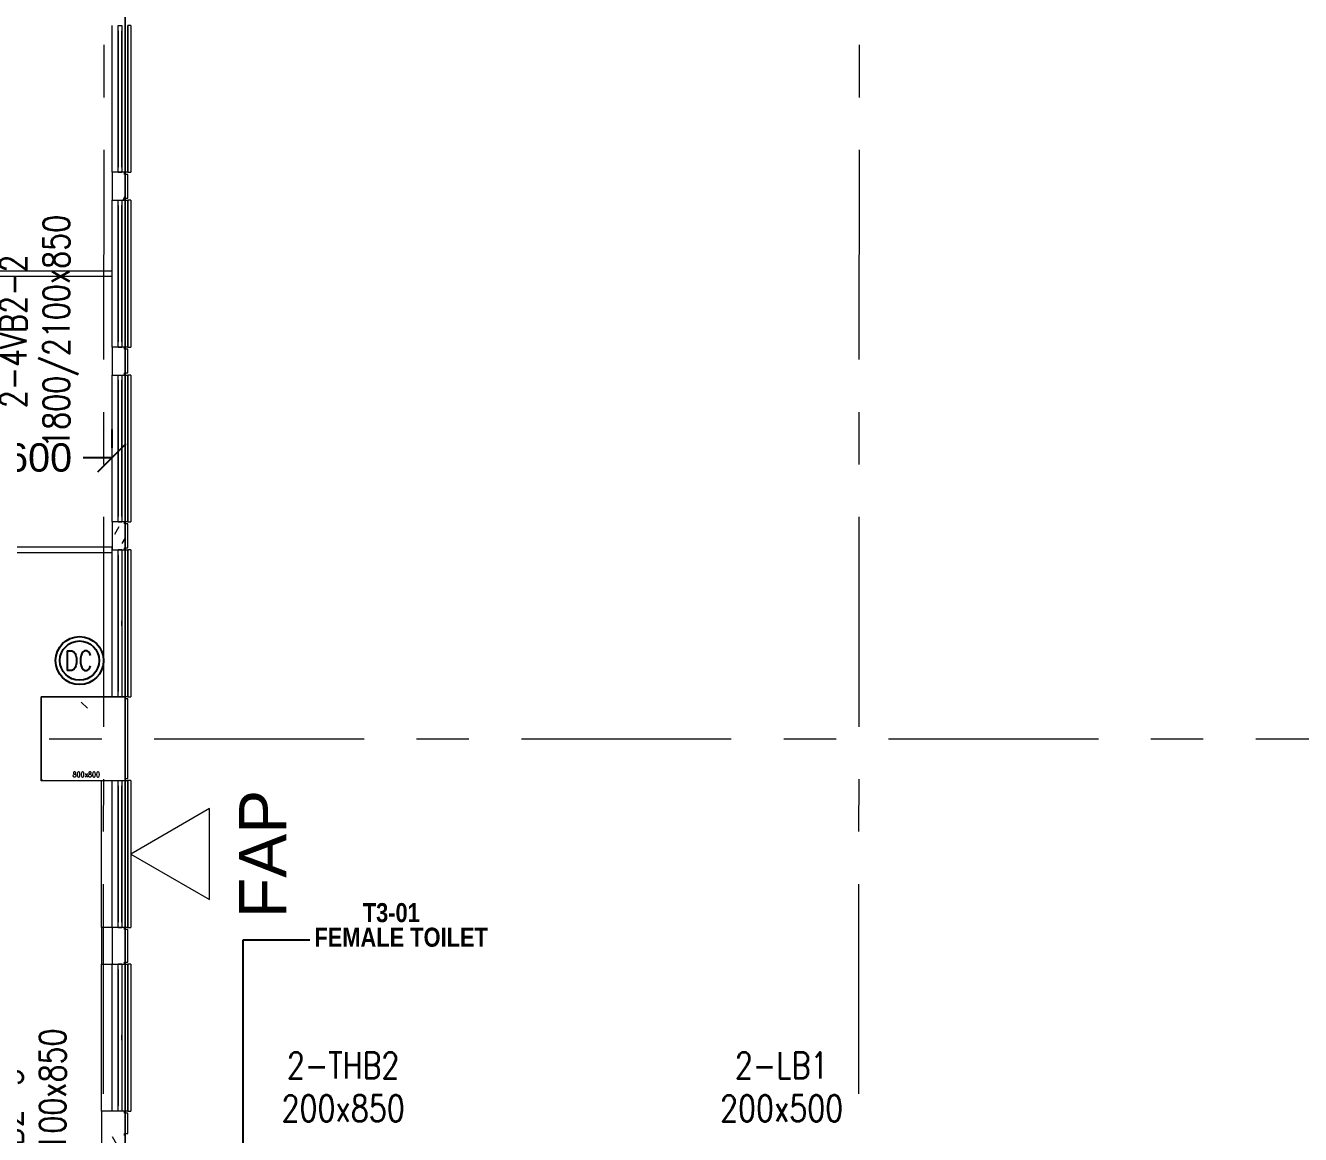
# Model space of a CAD drawing. Header units: millimetres. Extents: x -47219 to 440296, y -79832 to 7189.
# Drawn here: x 6132 to 18286, y -14198 to -3625 of the extents above; entities that cross this region are included whole.
import ezdxf

# ---------------------------------------------------------------- set-up
doc = ezdxf.new("R2010")
doc.units = ezdxf.units.MM
doc.linetypes.add('BLK_2 - 3RD STOREY  LOWER ROOF PLAN-archi clean_25 SEPT 2024$0$IDA - Grid Line', pattern=[3500, 2000, -500, 500, -500])
doc.layers.get('Defpoints').update_dxf_attribs({"color": 8, "lineweight": 9})
for name, color, linetype, lineweight in [('BLK_2 - 3RD STOREY  LOWER ROOF PLAN-archi clean_25 SEPT 2024$0$1599_DB_A_BLK2_HQ_R21-2ND STOREY 20230517--$0$S-_COLN----_E', 8, 'Continuous', 9), ('BLK_2 - 3RD STOREY  LOWER ROOF PLAN-archi clean_25 SEPT 2024$0$1599_DB_A_BLK2_HQ_R21-3RD STOREY 230517$0$A-_GENM----_M', 8, 'Continuous', 9), ('BLK_2 - 3RD STOREY  LOWER ROOF PLAN-archi clean_25 SEPT 2024$0$1599_DB_A_BLK2_HQ_R21-3RD STOREY 230517$0$A-_WALL----_H-1', 8, 'Continuous', 9), ('BLK_2 - 3RD STOREY  LOWER ROOF PLAN-archi clean_25 SEPT 2024$0$1599_DB_A_BLK2_HQ_R21-3RD STOREY 230517$0$A-_WIND----_E', 8, 'Continuous', 9), ('BLK_2 - 3RD STOREY  LOWER ROOF PLAN-archi clean_25 SEPT 2024$0$A-_GENM----_M', 8, 'Continuous', 9), ('BLK_2 - 3RD STOREY  LOWER ROOF PLAN-archi clean_25 SEPT 2024$0$A-_WALL----_E', 8, 'Continuous', 9), ('BLK_2 - 3RD STOREY  LOWER ROOF PLAN-archi clean_25 SEPT 2024$0$A-_WIND----_E', 8, 'Continuous', 9), ('BLK_2 - 3RD STOREY  LOWER ROOF PLAN-archi clean_25 SEPT 2024$0$S-_ANOTGRID_E-1', 8, 'BLK_2 - 3RD STOREY  LOWER ROOF PLAN-archi clean_25 SEPT 2024$0$IDA - Grid Line', 9), ('M-_SPRKPIEX_E-', 1, 'Continuous', 30), ('NW_BEAM AND COLUMN', 134, 'Continuous', 5), ('S-_LINE----_N-', 140, 'Continuous', 18), ('S-TEXT', 140, 'Continuous', 18)]:
    doc.layers.add(name, color=color, linetype=linetype, lineweight=lineweight)
for name, color, linetype in [('DIM', 8, 'Continuous'), ('M-FIRE----_E-', 12, 'Continuous'), ('ROOMNAME', 7, 'Continuous')]:
    doc.layers.add(name, color=color, linetype=linetype)
doc.styles.add('BLK_2 - 3RD STOREY  LOWER ROOF PLAN-archi clean_25 SEPT 2024$0$1599_DB_A_BLK2_HQ_R21-3RD STOREY 230517$0$Arial', font='arial.ttf')
doc.styles.add('BLK_2 - 3RD STOREY  LOWER ROOF PLAN_12 JUNE 2024$0$Arial Narrow_B_1', font='ARIALNB.TTF', dxfattribs={"height": 500})
doc.styles.add('RomanS_3', font='romans__.ttf', dxfattribs={"width": 0.8, "height": 50})
doc.styles.add('RomanS_5', font='romans__.ttf', dxfattribs={"width": 0.8, "height": 250})
doc.styles.get("Standard").update_dxf_attribs({"font": 'arial.ttf'})
doc.styles.add('TW_Romans', font='romans.shx', dxfattribs={"width": 0.8})
doc.dimstyles.new('DIM 150', dxfattribs={"dimscale": 1500, "dimtxt": 0.18, "dimasz": 0.18, "dimexe": 0.18, "dimexo": 0.0625, "dimgap": 0.09, "dimtad": 0, "dimtih": 1, "dimtoh": 1, "dimdec": 0, "dimzin": 0, "dimdsep": 46, "dimtxsty": 'Standard', "dimblk": 'OBLIQUE', "dimcen": 0.09, "dimadec": 0, "dimazin": 0, "dimtfac": 1, "dimtdec": 0, "dimtofl": 0, "dimtmove": 0, "dimatfit": 3, "dimfxl": 1, "dimtolj": 1, "dimtzin": 0, "dimarcsym": 0})
doc.dimstyles.new('ROOM', dxfattribs={"dimscale": 1000, "dimtxt": 0.18, "dimasz": 0.18, "dimexe": 0.18, "dimexo": 0.0625, "dimgap": 0.09, "dimtad": 0, "dimtih": 1, "dimtoh": 1, "dimdec": 0, "dimzin": 0, "dimdsep": 46, "dimtxsty": 'Standard', "dimblk": 'OBLIQUE', "dimcen": 0.09, "dimadec": 0, "dimazin": 0, "dimtfac": 1, "dimtdec": 0, "dimtofl": 0, "dimtmove": 0, "dimatfit": 3, "dimldrblk": 'DOT', "dimfxl": 1, "dimtolj": 1, "dimtzin": 0, "dimarcsym": 0})
pattern_1 = [(0, (-131307.08, -42727.71), (1016, 254), [83.82, -678.18, 83.82, -678.18, -4064]), (0, (-131307.08, -42727.71), (1016, 254), [-1524, 83.82, -1440.18, 83.82, -678.18, -1778]), (0, (-131307.08, -42727.71), (1016, 254), [-3810, 83.82, -424.18, 83.82, -1186.18]), (120, (-130926.08, -42600.71), (-727.9705, 752.882), [83.82, -678.18, 83.82, -678.18, -4064]), (120, (-130926.08, -42600.71), (-727.9705, 752.882), [-1524, 83.82, -1440.18, 83.82, -678.18, -1778]), (120, (-130926.08, -42600.71), (-727.9705, 752.882), [-3810, 83.82, -424.18, 83.82, -1186.18]), (240, (-130799.08, -42092.71), (-288.0295, -1006.882), [83.82, -678.18, 83.82, -678.18, -4064]), (240, (-130799.08, -42092.71), (-288.0295, -1006.882), [-1524, 83.82, -1440.18, 83.82, -678.18, -1778]), (240, (-130799.08, -42092.71), (-288.0295, -1006.882), [-3810, 83.82, -424.18, 83.82, -1186.18])]
pattern_2 = [(50, (0, 0), (1821.841, -159.39), [190.5, -2095.5]), (355, (0, 0), (-352.428, 1910.567), [152.4, -1676.4]), (100.451, (151.8, -13.3), (1469.426, 1751.166), [161.9, -1780.9]), (46.184, (0, 508), (2710.79, -420.428), [285.75, -3143.25]), (96.636, (226, 473), (2374.026, 2474.276), [242.85, -2671.35]), (351.184, (0, 508), (2374.05, 2474.25), [228.6, -2514.6]), (21, (254, 381), (1516.143, -1022.652), [190.5, -2095.5]), (326, (254, 381), (618.02, 1841.88), [152.4, -1676.4]), (71.451, (380.3, 295.8), (2134.171, 819.212), [161.9, -1780.9]), (37.5, (0, 0), (30.886, 845.5504), [83.82, -1572.26, 83.82, -1617.98, -1682.75]), (37.5, (0, 0), (30.886, 845.5504), [-3357.88, 83.82, -1598.93]), (7.5, (0, 0), (668.1966, 1001.806), [83.82, -886.46, 83.82, -1534.16, -641.35]), (7.5, (0, 0), (668.1966, 1001.806), [-2588.26, 83.82, -557.53]), (327.5, (-566.4, 0), (1355.9093, -57.2896), [83.82, -551.18, 83.82, -1897.38, -2628.9]), (327.5, (-566.4, 0), (1355.9093, -57.2896), [-2616.2, 83.82, -2545.08]), (317.5, (-820.4, 0), (1481.293, 254.266), [83.82, -741.68, 83.82, -1231.9, -1866.9]), (317.5, (-820.4, 0), (1481.293, 254.266), [-2141.22, 83.82, -1783.08])]

# ---------------------------------------------------------------- blocks, each defined once
blk = doc.blocks.new('Extinguisher')
at = {"layer": 'M-FIRE----_E-'}
for radius in [238, 195]:
    blk.add_circle((0, 0), radius, dxfattribs=at)
at = {"color": 7, "style": 'TW_Romans', "width": 0.8}
blk.add_text('DC', height=195, dxfattribs=at).set_placement((-151, -98))
blk = doc.blocks.new('3rd Structure')
at = {"layer": 'NW_BEAM AND COLUMN', "color": 8}
for p, q in [((-21350, 250), (-21350, -28550)), ((-21350, -28550), (-21350, 250)), ((-22150, -14000), (-21350, -14000)), ((-22150, -14800), (-22150, -14000)), ((-21350, -14000), (-21350, -14800)), ((-21350, -14800), (-22150, -14800))]:
    blk.add_line(p, q, dxfattribs=at)
at = {"layer": 'S-TEXT', "color": 8, "char_height": 250, "width": 2959.11, "attachment_point": 2, "rotation": 90, "line_spacing_factor": 0.983083, "style": 'RomanS_5'}
for s, insert in [('2-4VB2-2\\P1800/2100x850', (-22541, -10516)), ('2-4VB2-3\\P1800/2100x850', (-22576, -18272))]:
    blk.add_mtext(s, dxfattribs=dict(at, insert=insert))
at = {"layer": 'S-TEXT', "color": 8, "line_spacing_factor": 0.983083}
for s, insert, char_height, width, attachment_point, style in [('800x800', (-21851, -14716), 50, 313.29, 1, 'RomanS_3'), ('2-THB2\\P200x850', (-19272, -17389), 250, 1566.41, 2, 'RomanS_5'), ('2-LB1\\P200x500', (-15092, -17389), 250, 1566.41, 2, 'RomanS_5')]:
    blk.add_mtext(s, dxfattribs=dict(at, insert=insert, char_height=char_height, width=width, attachment_point=attachment_point, style=style))
blk = doc.blocks.new('_Dot')
at = {"color": 0, "linetype": 'ByBlock', "lineweight": -2}
blk.add_line((-0.5, 0), (-1, 0), dxfattribs=at)
at = {"color": 0, "linetype": 'ByBlock', "const_width": 0.5}
blk.add_lwpolyline([(-0.25, 0, 1), (0.25, 0, 1)], format="xyb", close=True, dxfattribs=at)
blk = doc.blocks.new('_Oblique')
at = {"color": 0, "linetype": 'ByBlock', "lineweight": -2}
blk.add_line((-0.5, -0.5), (0.5, 0.5), dxfattribs=at)
blk = doc.blocks.new('*D70')
at = {"layer": 'Defpoints', "color": 0, "transparency": 16777216}
for p in [(5358, -7336), (6957, -7745), (6957, -7745)]:
    blk.add_point(p, dxfattribs=at)
at = {"layer": 'DIM', "color": 0, "lineweight": -2, "transparency": 16777216}
for p, q in [((5358, -7430), (5358, -8015)), ((6957, -7652), (6957, -7475)), ((5358, -7745), (5632, -7745)), ((6957, -7745), (6682, -7745))]:
    blk.add_line(p, q, dxfattribs=at)
at = {"layer": 'DIM', "color": 0, "lineweight": -2, "transparency": 16777216, "xscale": 270, "yscale": 270, "zscale": 270, "rotation": 180}
blk.add_blockref('_Oblique', (5358, -7745), dxfattribs=at)
at = {"layer": 'DIM', "color": 0, "lineweight": -2, "transparency": 16777216, "xscale": 270, "yscale": 270, "zscale": 270}
blk.add_blockref('_Oblique', (6957, -7745), dxfattribs=at)
at = {"layer": 'DIM', "color": 0, "transparency": 16777216, "insert": (6157, -7745), "char_height": 270, "attachment_point": 5}
blk.add_mtext('\\A1;1600', dxfattribs=at)
blk = doc.blocks.new('BLK_2 - 3RD STOREY  LOWER ROOF PLAN-archi clean_25 SEPT 2024$0$1599_DB_A_BLK2_HQ_R21-3RD STOREY 230517$0$Wall Motif - Type 1-2673956-LINKVIEW_BLK2_3RD STOREY')
at = {"layer": 'BLK_2 - 3RD STOREY  LOWER ROOF PLAN-archi clean_25 SEPT 2024$0$1599_DB_A_BLK2_HQ_R21-3RD STOREY 230517$0$A-_GENM----_M'}
for p, q in [((-575, -75), (825, -75)), ((-575, -75), (-575, -105)), ((825, -105), (-575, -105)), ((825, -105), (825, -75))]:
    blk.add_line(p, q, dxfattribs=at)
blk = doc.blocks.new('BLK_2 - 3RD STOREY  LOWER ROOF PLAN-archi clean_25 SEPT 2024$0$1599_DB_A_BLK2_HQ_R21-3RD STOREY 230517$0$IDA - Casement w Top Hung - 2 Panels - 1400L X 1500H - B2-AW02-3436901-LINKVIEW_BLK2_3RD STOREY')
at = {"layer": 'BLK_2 - 3RD STOREY  LOWER ROOF PLAN-archi clean_25 SEPT 2024$0$1599_DB_A_BLK2_HQ_R21-3RD STOREY 230517$0$A-_WIND----_E'}
for p, q in [((-700, 17.5), (700, 17.5)), ((-700, 17.5), (-700, -17.5)), ((700, 17.5), (700, -17.5)), ((700, -17.5), (-700, -17.5))]:
    blk.add_line(p, q, dxfattribs=at)
blk = doc.blocks.new('BLK_2 - 3RD STOREY  LOWER ROOF PLAN-archi clean_25 SEPT 2024$0$1599_DB_A_BLK2_HQ_R21-3RD STOREY 230517$0$IDA - Casement w Top Hung - 2 Panels - 1400L X 1500H - B2-AW02-3436902-LINKVIEW_BLK2_3RD STOREY')
at = {"layer": 'BLK_2 - 3RD STOREY  LOWER ROOF PLAN-archi clean_25 SEPT 2024$0$1599_DB_A_BLK2_HQ_R21-3RD STOREY 230517$0$A-_WIND----_E'}
for p, q in [((-700, 17.5), (700, 17.5)), ((-700, 17.5), (-700, -17.5)), ((700, 17.5), (700, -17.5)), ((700, -17.5), (-700, -17.5))]:
    blk.add_line(p, q, dxfattribs=at)
blk = doc.blocks.new('BLK_2 - 3RD STOREY  LOWER ROOF PLAN-archi clean_25 SEPT 2024$0$IDA - Casement w Top Hung - 2 Panels - 1400L X 1500H - B2-AW02-3436901-BLK 2 3RD STOREY PLAN')
at = {"layer": 'BLK_2 - 3RD STOREY  LOWER ROOF PLAN-archi clean_25 SEPT 2024$0$A-_WIND----_E'}
for p, q in [((-700, 17.5), (700, 17.5)), ((-700, 17.5), (-700, -17.5)), ((-650, 17.5), (-615, 17.5)), ((-650, 17.5), (-25, 17.5)), ((-650, 17.5), (650, 17.5)), ((-650, 17.5), (650, 17.5)), ((-615, 17.5), (-35, 17.5)), ((-615, 17.5), (-60, 17.5)), ((-35, 17.5), (0, 17.5)), ((25, 17.5), (-24.9, 17.5)), ((0, 17.5), (35, 17.5)), ((25, 17.5), (650, 17.5)), ((35, 17.5), (615, 17.5)), ((60, 17.5), (615, 17.5)), ((615, 17.5), (650, 17.5)), ((700, 17.5), (700, -17.5)), ((700, -17.5), (-700, -17.5)), ((-615, -17.5), (-650, -17.5)), ((-25, -17.5), (-650, -17.5)), ((650, -17.5), (-650, -17.5)), ((-650, -17.5), (650, -17.5)), ((-35, -17.5), (-615, -17.5)), ((-60, -17.5), (-615, -17.5)), ((0, -17.5), (-35, -17.5)), ((25, -17.5), (-24.9, -17.5)), ((35, -17.5), (0, -17.5)), ((650, -17.5), (25, -17.5)), ((615, -17.5), (35, -17.5)), ((615, -17.5), (60, -17.5)), ((650, -17.5), (615, -17.5))]:
    blk.add_line(p, q, dxfattribs=at)
blk = doc.blocks.new('BLK_2 - 3RD STOREY  LOWER ROOF PLAN-archi clean_25 SEPT 2024$0$IDA - Casement w Top Hung - 2 Panels - 1400L X 1500H - B2-AW02-3436902-BLK 2 3RD STOREY PLAN')
at = {"layer": 'BLK_2 - 3RD STOREY  LOWER ROOF PLAN-archi clean_25 SEPT 2024$0$A-_WIND----_E'}
for p, q in [((-700, 17.5), (700, 17.5)), ((-700, 17.5), (-700, -17.5)), ((-615, 17.5), (-650, 17.5)), ((-650, 17.5), (-25, 17.5)), ((-650, 17.5), (650, 17.5)), ((650, 17.5), (-650, 17.5)), ((-35, 17.5), (-615, 17.5)), ((-615, 17.5), (-60, 17.5)), ((0, 17.5), (-35, 17.5)), ((-24.9, 17.5), (25, 17.5)), ((35, 17.5), (0, 17.5)), ((25, 17.5), (650, 17.5)), ((615, 17.5), (35, 17.5)), ((60, 17.5), (615, 17.5)), ((650, 17.5), (615, 17.5)), ((700, 17.5), (700, -17.5)), ((700, -17.5), (-700, -17.5)), ((-650, -17.5), (-615, -17.5)), ((-25, -17.5), (-650, -17.5)), ((650, -17.5), (-650, -17.5)), ((650, -17.5), (-650, -17.5)), ((-615, -17.5), (-35, -17.5)), ((-60, -17.5), (-615, -17.5)), ((-35, -17.5), (0, -17.5)), ((-24.9, -17.5), (25, -17.5)), ((0, -17.5), (35, -17.5)), ((650, -17.5), (25, -17.5)), ((35, -17.5), (615, -17.5)), ((615, -17.5), (60, -17.5)), ((615, -17.5), (650, -17.5))]:
    blk.add_line(p, q, dxfattribs=at)
blk = doc.blocks.new('BLK_2 - 3RD STOREY  LOWER ROOF PLAN-archi clean_25 SEPT 2024$0$Wall Motif - Type 1-2673956-BLK 2 3RD STOREY PLAN')
at = {"layer": 'BLK_2 - 3RD STOREY  LOWER ROOF PLAN-archi clean_25 SEPT 2024$0$A-_GENM----_M'}
for p, q in [((-575, -75), (825, -75)), ((-575, -75), (-575, -105)), ((825, -105), (-575, -105)), ((-525, -75), (81, -75)), ((81, -105), (-525, -105)), ((-481, -75), (125, -75)), ((-481, -75), (731, -75)), ((125, -105), (-481, -105)), ((731, -105), (-481, -105)), ((125, -75), (731, -75)), ((731, -105), (125, -105)), ((169, -75), (775, -75)), ((775, -105), (169, -105)), ((825, -105), (825, -75))]:
    blk.add_line(p, q, dxfattribs=at)
blk = doc.blocks.new('BLK_2 - 3RD STOREY  LOWER ROOF PLAN-archi clean_25 SEPT 2024$0$sdfsdf')
at = {"layer": 'BLK_2 - 3RD STOREY  LOWER ROOF PLAN-archi clean_25 SEPT 2024$0$1599_DB_A_BLK2_HQ_R21-2ND STOREY 20230517--$0$S-_COLN----_E'}
for p, q in [((-127461, -48692), (-124361, -48692)), ((-127511, -48741), (-124361, -48741))]:
    blk.add_line(p, q, dxfattribs=at)
blk.add_lwpolyline([(-127511, -51376), (-124360, -51376), (-124360, -51326), (-127461, -51326), (-127511, -51376), (-124360, -51376), (-124360, -51326), (-127461, -51326), (-127511, -51376), (-124360, -51376), (-124360, -51326), (-127461, -51326)], dxfattribs=at)
blk = doc.blocks.new('BLK_2 - 3RD STOREY  LOWER ROOF PLAN-archi clean_25 SEPT 2024')
at = {"layer": 'BLK_2 - 3RD STOREY  LOWER ROOF PLAN-archi clean_25 SEPT 2024$0$1599_DB_A_BLK2_HQ_R21-3RD STOREY 230517$0$A-_WALL----_H-1'}
h = blk.add_hatch(dxfattribs=at)
h.set_pattern_fill('FP_2', color=256, style=0, pattern_type=2)
h.set_pattern_definition(pattern_1)
h.paths.add_polyline_path([(-124361, -49685), (-124241, -49685), (-124241, -49665), (-124236, -49665), (-124236, -49439), (-124241, -49439), (-124241, -49419), (-124361, -49419), (-124361, -49509)], flags=0)
h = blk.add_hatch(dxfattribs=at)
h.set_pattern_fill('FP_2', color=256, style=0, pattern_type=2)
h.set_pattern_definition(pattern_1)
h.paths.add_polyline_path([(-124361, -55302), (-124241, -55302), (-124241, -55282), (-124236, -55282), (-124238, -54972), (-124241, -54972), (-124241, -54952), (-124361, -54952)], flags=0)
h = blk.add_hatch(dxfattribs=at)
h.set_pattern_fill('FP_2', color=256, style=0, pattern_type=2)
h.set_pattern_definition(pattern_1)
h.paths.add_polyline_path([(-124361, -57077), (-124236, -57077), (-124238, -56936), (-124241, -56936), (-124241, -56916), (-124236, -56916), (-124238, -56722), (-124241, -56722), (-124241, -56702), (-124361, -56702), (-124361, -57052)], flags=0)
at = {"layer": 'BLK_2 - 3RD STOREY  LOWER ROOF PLAN-archi clean_25 SEPT 2024$0$A-_WALL----_E'}
h = blk.add_hatch(dxfattribs=at)
h.set_pattern_fill('FP_2', color=256, style=0, pattern_type=2)
h.set_pattern_definition([(0, (0, 0), (1016, 254), [83.82, -678.18, 83.82, -678.18, -4064]), (0, (0, 0), (1016, 254), [-1524, 83.82, -1440.18, 83.82, -678.18, -1778]), (0, (0, 0), (1016, 254), [-3810, 83.82, -424.18, 83.82, -1186.18]), (120, (381, 127), (-727.97045, 752.8818), [83.82, -678.18, 83.82, -678.18, -4064]), (120, (381, 127), (-727.97045, 752.8818), [-1524, 83.82, -1440.18, 83.82, -678.18, -1778]), (120, (381, 127), (-727.97045, 752.8818), [-3810, 83.82, -424.18, 83.82, -1186.18]), (240, (508, 635), (-288.02955, -1006.8818), [83.82, -678.18, 83.82, -678.18, -4064]), (240, (508, 635), (-288.02955, -1006.8818), [-1524, 83.82, -1440.18, 83.82, -678.18, -1778]), (240, (508, 635), (-288.02955, -1006.8818), [-3810, 83.82, -424.18, 83.82, -1186.18])])
h.paths.add_polyline_path([(-124361, -57077), (-124236, -57077), (-124236, -56936), (-124241, -56936), (-124241, -56916), (-124236, -56916), (-124236, -56722), (-124241, -56722), (-124241, -56702), (-124361, -56702), (-124361, -57052)])
h.paths.add_polyline_path([(-124241, -55302), (-124241, -55282), (-124236, -55282), (-124236, -54972), (-124241, -54972), (-124241, -54952), (-124361, -54952), (-124361, -55302), (-124269, -55302)])
h.paths.add_polyline_path([(-124304, -51352), (-124241, -51352), (-124241, -51332), (-124236, -51332), (-124236, -51105), (-124241, -51105), (-124241, -51085), (-124361, -51085), (-124361, -51352)])
h.paths.add_polyline_path([(-124304, -49685), (-124241, -49685), (-124241, -49665), (-124236, -49665), (-124236, -49439), (-124241, -49439), (-124241, -49419), (-124361, -49419), (-124361, -49685)])
h.paths.add_polyline_path([(-124361, -48019), (-124241, -48019), (-124241, -47999), (-124236, -47999), (-124236, -47772), (-124241, -47772), (-124241, -47752), (-124361, -47752)])
h.paths.add_polyline_path([(-124361, -44152), (-124241, -44152), (-124241, -44132), (-124236, -44132), (-124236, -43956), (-124241, -43956), (-124241, -43936), (-124361, -43936), (-124361, -43988)])
h.paths.add_polyline_path([(-124241, -42536), (-124241, -42516), (-124236, -42516), (-124236, -42339), (-124241, -42339), (-124241, -42319), (-124361, -42319), (-124361, -42536), (-124269, -42536)])
h.paths.add_polyline_path([(-124272, -40919), (-124241, -40919), (-124241, -40899), (-124236, -40899), (-124236, -40722), (-124241, -40722), (-124241, -40702), (-124361, -40702), (-124361, -40919), (-124304, -40919)])
h = blk.add_hatch(dxfattribs=at)
h.set_pattern_fill('FP_1', color=256, style=0, pattern_type=2)
h.set_pattern_definition(pattern_2)
h.paths.add_polyline_path([(-124269, -46352), (-124236, -46352), (-124236, -45552), (-125036, -45552), (-125036, -46352), (-124304, -46352)])
h = blk.add_hatch(dxfattribs=at)
h.set_pattern_fill('FP_2', color=256, style=0, pattern_type=2)
h.set_pattern_definition(pattern_1)
h.paths.add_polyline_path([(-124241, -48019), (-124241, -47999), (-124236, -47999), (-124238, -47772), (-124241, -47772), (-124241, -47752), (-124361, -47752), (-124361, -48019), (-124269, -48019)], flags=0)
h = blk.add_hatch(dxfattribs=at)
h.set_pattern_fill('FP_2', color=256, style=0, pattern_type=2)
h.set_pattern_definition(pattern_1)
h.paths.add_polyline_path([(-124241, -51352), (-124241, -51332), (-124236, -51332), (-124238, -51105), (-124241, -51105), (-124241, -51085), (-124361, -51085), (-124361, -51352), (-124269, -51352)], flags=0)
h = blk.add_hatch(dxfattribs=at)
h.set_pattern_fill('FP_1', color=256, style=0, pattern_type=2)
h.set_pattern_definition(pattern_2)
h.paths.add_polyline_path([(-124304, -53552), (-124236, -53552), (-124236, -52752), (-125036, -52752), (-125036, -53552), (-124805, -53552)])
for p, q in [((-124361, -46562), (-124361, -46352)), ((-124361, -47752), (-124361, -46352)), ((-124211, -46352), (-124211, -47752)), ((-124211, -46352), (-124211, -47752)), ((-124361, -46612), (-124361, -46562)), ((-124361, -47752), (-124361, -46612)), ((-124304, -47752), (-124361, -47752)), ((-124361, -47752), (-124361, -48019)), ((-124361, -47752), (-124361, -48019)), ((-124241, -47752), (-124361, -47752)), ((-124241, -47752), (-124361, -47752)), ((-124241, -47752), (-124269, -47752)), ((-124211, -47752), (-124241, -47752)), ((-124241, -47772), (-124241, -47752)), ((-124241, -47772), (-124241, -47752)), ((-124211, -47752), (-124241, -47752)), ((-124236, -47772), (-124236, -47752)), ((-124236, -48019), (-124236, -47752)), ((-124236, -47772), (-124236, -47752)), ((-124211, -47772), (-124241, -47772)), ((-124211, -47772), (-124241, -47772)), ((-124236, -47999), (-124236, -47772)), ((-124236, -47999), (-124236, -47772)), ((-124236, -47999), (-124236, -47772)), ((-124211, -47999), (-124211, -47772)), ((-124211, -47999), (-124211, -47772)), ((-124241, -47999), (-124211, -47999)), ((-124241, -48019), (-124241, -47999)), ((-124241, -48019), (-124241, -47999)), ((-124241, -47999), (-124211, -47999)), ((-124236, -48019), (-124236, -47999)), ((-124236, -48019), (-124236, -47999)), ((-124361, -49419), (-124361, -48019)), ((-124361, -48019), (-124304, -48019)), ((-124361, -48019), (-124241, -48019)), ((-124361, -49419), (-124361, -48019)), ((-124361, -48019), (-124241, -48019)), ((-124269, -48019), (-124241, -48019)), ((-124241, -48019), (-124211, -48019)), ((-124241, -48019), (-124211, -48019)), ((-124211, -48019), (-124211, -49419)), ((-124211, -48019), (-124211, -49419)), ((-124304, -49419), (-124361, -49419)), ((-124361, -49419), (-124361, -49685)), ((-124361, -49419), (-124361, -49685)), ((-124241, -49419), (-124361, -49419)), ((-124241, -49419), (-124361, -49419)), ((-124241, -49419), (-124269, -49419)), ((-124211, -49419), (-124241, -49419)), ((-124241, -49439), (-124241, -49419)), ((-124241, -49439), (-124241, -49419)), ((-124211, -49419), (-124241, -49419)), ((-124211, -49439), (-124241, -49439)), ((-124211, -49439), (-124241, -49439)), ((-124236, -49439), (-124236, -49419)), ((-124236, -49685), (-124236, -49419)), ((-124236, -49439), (-124236, -49419)), ((-124236, -49665), (-124236, -49439)), ((-124236, -49665), (-124236, -49439)), ((-124236, -49665), (-124236, -49439)), ((-124211, -49665), (-124211, -49439)), ((-124211, -49665), (-124211, -49439)), ((-124361, -49977), (-124361, -49685)), ((-124361, -49685), (-124304, -49685)), ((-124361, -49685), (-124241, -49685)), ((-124361, -51085), (-124361, -49685)), ((-124361, -49685), (-124241, -49685)), ((-124269, -49685), (-124241, -49685)), ((-124241, -49665), (-124211, -49665)), ((-124241, -49685), (-124241, -49665)), ((-124241, -49685), (-124241, -49665)), ((-124241, -49665), (-124211, -49665)), ((-124241, -49685), (-124211, -49685)), ((-124241, -49685), (-124211, -49685)), ((-124236, -49685), (-124236, -49665)), ((-124236, -49685), (-124236, -49665)), ((-124211, -49685), (-124211, -51085)), ((-124211, -49685), (-124211, -51085)), ((-124361, -50027), (-124361, -49977)), ((-124361, -51085), (-124361, -50027)), ((-124304, -51085), (-124361, -51085)), ((-124361, -51085), (-124361, -51352)), ((-124361, -51085), (-124361, -51352)), ((-124241, -51085), (-124361, -51085)), ((-124241, -51085), (-124361, -51085)), ((-124241, -51085), (-124269, -51085)), ((-124211, -51085), (-124241, -51085)), ((-124241, -51105), (-124241, -51085)), ((-124241, -51105), (-124241, -51085)), ((-124211, -51085), (-124241, -51085)), ((-124211, -51105), (-124241, -51105)), ((-124211, -51105), (-124241, -51105)), ((-124236, -51105), (-124236, -51085)), ((-124236, -51352), (-124236, -51085)), ((-124236, -51105), (-124236, -51085)), ((-124236, -51332), (-124236, -51105)), ((-124236, -51332), (-124236, -51105)), ((-124236, -51332), (-124236, -51105)), ((-124211, -51332), (-124211, -51105)), ((-124211, -51332), (-124211, -51105)), ((-124361, -52752), (-124361, -51352)), ((-124361, -51352), (-124304, -51352)), ((-124361, -51352), (-124241, -51352)), ((-124361, -52752), (-124361, -51352)), ((-124361, -51352), (-124241, -51352)), ((-124269, -51352), (-124241, -51352)), ((-124241, -51332), (-124211, -51332)), ((-124241, -51352), (-124241, -51332)), ((-124241, -51352), (-124241, -51332)), ((-124241, -51332), (-124211, -51332)), ((-124241, -51352), (-124211, -51352)), ((-124241, -51352), (-124211, -51352)), ((-124236, -51352), (-124236, -51332)), ((-124236, -51352), (-124236, -51332)), ((-124211, -51352), (-124211, -52752)), ((-124211, -51352), (-124211, -52752)), ((-125036, -52752), (-125036, -53552)), ((-124304, -52752), (-125036, -52752)), ((-124236, -52752), (-125036, -52752)), ((-125036, -52752), (-125036, -53552)), ((-124211, -52752), (-124361, -52752)), ((-124236, -52752), (-124269, -52752)), ((-124211, -52752), (-124236, -52752)), ((-124236, -52772), (-124236, -52752)), ((-124236, -52772), (-124236, -52752)), ((-124236, -52772), (-124236, -52752)), ((-124236, -53552), (-124236, -52752)), ((-124236, -53552), (-124236, -52752)), ((-124236, -52772), (-124236, -53532)), ((-124211, -52772), (-124236, -52772)), ((-124236, -53532), (-124236, -52772)), ((-124236, -53532), (-124236, -52772)), ((-124236, -53532), (-124236, -52772)), ((-124211, -52772), (-124236, -52772)), ((-124236, -52772), (-124236, -53532)), ((-124211, -53532), (-124211, -52772)), ((-124211, -53532), (-124211, -52772)), ((-125036, -53552), (-124304, -53552)), ((-125036, -53552), (-124236, -53552)), ((-124461, -54952), (-124461, -53552)), ((-124361, -54952), (-124361, -53552)), ((-124361, -53552), (-124211, -53552)), ((-124269, -53552), (-124236, -53552)), ((-124236, -53532), (-124211, -53532)), ((-124236, -53552), (-124236, -53532)), ((-124236, -53552), (-124236, -53532)), ((-124236, -53552), (-124236, -53532)), ((-124236, -53532), (-124211, -53532)), ((-124236, -53552), (-124211, -53552)), ((-124211, -53552), (-124211, -54952)), ((-124211, -53552), (-124211, -54952)), ((-123431, -53819), (-124181, -54252)), ((-123431, -54685), (-123431, -53819)), ((-124181, -54252), (-123431, -54685)), ((-124461, -54952), (-124461, -55302)), ((-124241, -54952), (-124461, -54952)), ((-124304, -54952), (-124361, -54952)), ((-124361, -54952), (-124361, -55302)), ((-124241, -54952), (-124361, -54952)), ((-124241, -54952), (-124269, -54952)), ((-124211, -54952), (-124241, -54952)), ((-124241, -54972), (-124241, -54952)), ((-124241, -54972), (-124241, -54952)), ((-124211, -54952), (-124241, -54952)), ((-124211, -54972), (-124241, -54972)), ((-124211, -54972), (-124241, -54972)), ((-124236, -54972), (-124236, -54952)), ((-124236, -55302), (-124236, -54952)), ((-124236, -54972), (-124236, -54952)), ((-124236, -55282), (-124236, -54972)), ((-124236, -55282), (-124236, -54972)), ((-124236, -55282), (-124236, -54972)), ((-124211, -55282), (-124211, -54972)), ((-124211, -55282), (-124211, -54972)), ((-124241, -55282), (-124211, -55282)), ((-124241, -55302), (-124241, -55282)), ((-124241, -55302), (-124241, -55282)), ((-124241, -55282), (-124211, -55282)), ((-124236, -55302), (-124236, -55282)), ((-124236, -55302), (-124236, -55282)), ((-124461, -56702), (-124461, -55302)), ((-124461, -55302), (-124241, -55302)), ((-124361, -56702), (-124361, -55302)), ((-124361, -55302), (-124304, -55302)), ((-124361, -55302), (-124241, -55302)), ((-124269, -55302), (-124241, -55302)), ((-124241, -55302), (-124211, -55302)), ((-124241, -55302), (-124211, -55302)), ((-124211, -55302), (-124211, -56702)), ((-124211, -55302), (-124211, -56702)), ((-124461, -56702), (-124461, -57052)), ((-124241, -56702), (-124461, -56702)), ((-124241, -56702), (-124361, -56702)), ((-124241, -56722), (-124241, -56702)), ((-124211, -56702), (-124241, -56702)), ((-124211, -56722), (-124241, -56722)), ((-124236, -57077), (-124236, -56702)), ((-124236, -56722), (-124236, -56702)), ((-124236, -56916), (-124236, -56722)), ((-124236, -56916), (-124236, -56722)), ((-124211, -56916), (-124211, -56722)), ((-124241, -56936), (-124241, -56916)), ((-124241, -56916), (-124211, -56916)), ((-124236, -56936), (-124236, -56916))]:
    blk.add_line(p, q, dxfattribs=at)
at = {"layer": 'BLK_2 - 3RD STOREY  LOWER ROOF PLAN-archi clean_25 SEPT 2024$0$S-_ANOTGRID_E-1'}
for p, q in [((-124434, -37038), (-124486, -122559)), ((-117234, -37038), (-117286, -122559)), ((-141459, -53152), (-96555, -53152))]:
    blk.add_line(p, q, dxfattribs=at)
at = {"layer": 'BLK_2 - 3RD STOREY  LOWER ROOF PLAN-archi clean_25 SEPT 2024$0$A-_WALL----_E'}
blk.add_blockref('BLK_2 - 3RD STOREY  LOWER ROOF PLAN-archi clean_25 SEPT 2024$0$sdfsdf', (0, 0), dxfattribs=at)
for name, p, rotation in [('BLK_2 - 3RD STOREY  LOWER ROOF PLAN-archi clean_25 SEPT 2024$0$1599_DB_A_BLK2_HQ_R21-3RD STOREY 230517$0$IDA - Casement w Top Hung - 2 Panels - 1400L X 1500H - B2-AW02-3436902-LINKVIEW_BLK2_3RD STOREY', (-124286, -47052), 90), ('BLK_2 - 3RD STOREY  LOWER ROOF PLAN-archi clean_25 SEPT 2024$0$IDA - Casement w Top Hung - 2 Panels - 1400L X 1500H - B2-AW02-3436902-BLK 2 3RD STOREY PLAN', (-124286, -47052), 90), ('BLK_2 - 3RD STOREY  LOWER ROOF PLAN-archi clean_25 SEPT 2024$0$1599_DB_A_BLK2_HQ_R21-3RD STOREY 230517$0$Wall Motif - Type 1-2673956-LINKVIEW_BLK2_3RD STOREY', (-124286, -47177), 90), ('BLK_2 - 3RD STOREY  LOWER ROOF PLAN-archi clean_25 SEPT 2024$0$Wall Motif - Type 1-2673956-BLK 2 3RD STOREY PLAN', (-124286, -47177), 90), ('BLK_2 - 3RD STOREY  LOWER ROOF PLAN-archi clean_25 SEPT 2024$0$1599_DB_A_BLK2_HQ_R21-3RD STOREY 230517$0$IDA - Casement w Top Hung - 2 Panels - 1400L X 1500H - B2-AW02-3436902-LINKVIEW_BLK2_3RD STOREY', (-124286, -48719), 90), ('BLK_2 - 3RD STOREY  LOWER ROOF PLAN-archi clean_25 SEPT 2024$0$IDA - Casement w Top Hung - 2 Panels - 1400L X 1500H - B2-AW02-3436902-BLK 2 3RD STOREY PLAN', (-124286, -48719), 90), ('BLK_2 - 3RD STOREY  LOWER ROOF PLAN-archi clean_25 SEPT 2024$0$1599_DB_A_BLK2_HQ_R21-3RD STOREY 230517$0$Wall Motif - Type 1-2673956-LINKVIEW_BLK2_3RD STOREY', (-124286, -48844), 90), ('BLK_2 - 3RD STOREY  LOWER ROOF PLAN-archi clean_25 SEPT 2024$0$Wall Motif - Type 1-2673956-BLK 2 3RD STOREY PLAN', (-124286, -48844), 90), ('BLK_2 - 3RD STOREY  LOWER ROOF PLAN-archi clean_25 SEPT 2024$0$1599_DB_A_BLK2_HQ_R21-3RD STOREY 230517$0$IDA - Casement w Top Hung - 2 Panels - 1400L X 1500H - B2-AW02-3436902-LINKVIEW_BLK2_3RD STOREY', (-124286, -50385), 90), ('BLK_2 - 3RD STOREY  LOWER ROOF PLAN-archi clean_25 SEPT 2024$0$IDA - Casement w Top Hung - 2 Panels - 1400L X 1500H - B2-AW02-3436902-BLK 2 3RD STOREY PLAN', (-124286, -50385), 90), ('BLK_2 - 3RD STOREY  LOWER ROOF PLAN-archi clean_25 SEPT 2024$0$1599_DB_A_BLK2_HQ_R21-3RD STOREY 230517$0$Wall Motif - Type 1-2673956-LINKVIEW_BLK2_3RD STOREY', (-124286, -50510), 90), ('BLK_2 - 3RD STOREY  LOWER ROOF PLAN-archi clean_25 SEPT 2024$0$Wall Motif - Type 1-2673956-BLK 2 3RD STOREY PLAN', (-124286, -50510), 90), ('BLK_2 - 3RD STOREY  LOWER ROOF PLAN-archi clean_25 SEPT 2024$0$1599_DB_A_BLK2_HQ_R21-3RD STOREY 230517$0$IDA - Casement w Top Hung - 2 Panels - 1400L X 1500H - B2-AW02-3436901-LINKVIEW_BLK2_3RD STOREY', (-124286, -52052), 270), ('BLK_2 - 3RD STOREY  LOWER ROOF PLAN-archi clean_25 SEPT 2024$0$IDA - Casement w Top Hung - 2 Panels - 1400L X 1500H - B2-AW02-3436901-BLK 2 3RD STOREY PLAN', (-124286, -52052), 270), ('BLK_2 - 3RD STOREY  LOWER ROOF PLAN-archi clean_25 SEPT 2024$0$1599_DB_A_BLK2_HQ_R21-3RD STOREY 230517$0$Wall Motif - Type 1-2673956-LINKVIEW_BLK2_3RD STOREY', (-124286, -52177), 90), ('BLK_2 - 3RD STOREY  LOWER ROOF PLAN-archi clean_25 SEPT 2024$0$Wall Motif - Type 1-2673956-BLK 2 3RD STOREY PLAN', (-124286, -52177), 90), ('BLK_2 - 3RD STOREY  LOWER ROOF PLAN-archi clean_25 SEPT 2024$0$1599_DB_A_BLK2_HQ_R21-3RD STOREY 230517$0$IDA - Casement w Top Hung - 2 Panels - 1400L X 1500H - B2-AW02-3436902-LINKVIEW_BLK2_3RD STOREY', (-124286, -54252), 90), ('BLK_2 - 3RD STOREY  LOWER ROOF PLAN-archi clean_25 SEPT 2024$0$IDA - Casement w Top Hung - 2 Panels - 1400L X 1500H - B2-AW02-3436902-BLK 2 3RD STOREY PLAN', (-124286, -54252), 90), ('BLK_2 - 3RD STOREY  LOWER ROOF PLAN-archi clean_25 SEPT 2024$0$1599_DB_A_BLK2_HQ_R21-3RD STOREY 230517$0$Wall Motif - Type 1-2673956-LINKVIEW_BLK2_3RD STOREY', (-124286, -54377), 90), ('BLK_2 - 3RD STOREY  LOWER ROOF PLAN-archi clean_25 SEPT 2024$0$Wall Motif - Type 1-2673956-BLK 2 3RD STOREY PLAN', (-124286, -54377), 90), ('BLK_2 - 3RD STOREY  LOWER ROOF PLAN-archi clean_25 SEPT 2024$0$1599_DB_A_BLK2_HQ_R21-3RD STOREY 230517$0$IDA - Casement w Top Hung - 2 Panels - 1400L X 1500H - B2-AW02-3436901-LINKVIEW_BLK2_3RD STOREY', (-124286, -56002), 270), ('BLK_2 - 3RD STOREY  LOWER ROOF PLAN-archi clean_25 SEPT 2024$0$IDA - Casement w Top Hung - 2 Panels - 1400L X 1500H - B2-AW02-3436901-BLK 2 3RD STOREY PLAN', (-124286, -56002), 270), ('BLK_2 - 3RD STOREY  LOWER ROOF PLAN-archi clean_25 SEPT 2024$0$1599_DB_A_BLK2_HQ_R21-3RD STOREY 230517$0$Wall Motif - Type 1-2673956-LINKVIEW_BLK2_3RD STOREY', (-124286, -56127), 90), ('BLK_2 - 3RD STOREY  LOWER ROOF PLAN-archi clean_25 SEPT 2024$0$Wall Motif - Type 1-2673956-BLK 2 3RD STOREY PLAN', (-124286, -56127), 90)]:
    blk.add_blockref(name, p, dxfattribs=dict(at, rotation=rotation))
at = {"layer": 'BLK_2 - 3RD STOREY  LOWER ROOF PLAN-archi clean_25 SEPT 2024$0$A-_WALL----_E', "insert": (-123150, -54251), "char_height": 450, "width": 3179.35, "attachment_point": 2, "rotation": 90, "style": 'BLK_2 - 3RD STOREY  LOWER ROOF PLAN-archi clean_25 SEPT 2024$0$1599_DB_A_BLK2_HQ_R21-3RD STOREY 230517$0$Arial'}
blk.add_mtext('FAP', dxfattribs=at)

msp = doc.modelspace()

# ---------------------------------------------------------------- block references
at = {"layer": 'M-_SPRKPIEX_E-'}
msp.add_blockref('BLK_2 - 3RD STOREY  LOWER ROOF PLAN-archi clean_25 SEPT 2024', (131318.5, 42727.7), dxfattribs=at)
at = {"layer": 'M-FIRE----_E-', "xscale": 0.9600000000000002, "yscale": 0.9600000000000002, "zscale": 0.9600000000000002}
msp.add_blockref('Extinguisher', (6647.6, -9679.8), dxfattribs=at)
at = {"layer": 'S-_LINE----_N-'}
msp.add_blockref('3rd Structure', (28432.1, 3975.3), dxfattribs=at)

# ---------------------------------------------------------------- texts
at = {"layer": 'ROOMNAME', "width": 3331.757, "attachment_point": 1, "style": 'BLK_2 - 3RD STOREY  LOWER ROOF PLAN_12 JUNE 2024$0$Arial Narrow_B_1'}
for s, insert, char_height in [('T3-01', (9347.1, -11991.7), 181.75), ('FEMALE TOILET', (8886.1, -12226.2), 181.746)]:
    msp.add_mtext(s, dxfattribs=dict(at, insert=insert, char_height=char_height))

# ---------------------------------------------------------------- dimensions: what is measured, and where the dimension line sits
at = {"layer": 'DIM'}
dim = msp.add_linear_dim(base=(6957.1083, -7745.4619), p1=(5357.5905, -7335.7911), p2=(6957.1083, -7745.4619), dimstyle='DIM 150', override={"dimtmove": 1}, dxfattribs=at)
dim.commit()
dim.dimension.update_dxf_attribs({"geometry": '*D70', "text_midpoint": (6157.3494, -7745.4619)})

# ---------------------------------------------------------------- leaders
at = {"layer": 'ROOMNAME'}
msp.add_leader([(8207.9, -14832.6), (8207.9, -12340.4), (8843.1, -12340.4)], dimstyle='ROOM', override={"dimgap": 0.09, "dimtad": 0}, dxfattribs=at)

doc.saveas('drawing.dxf')
